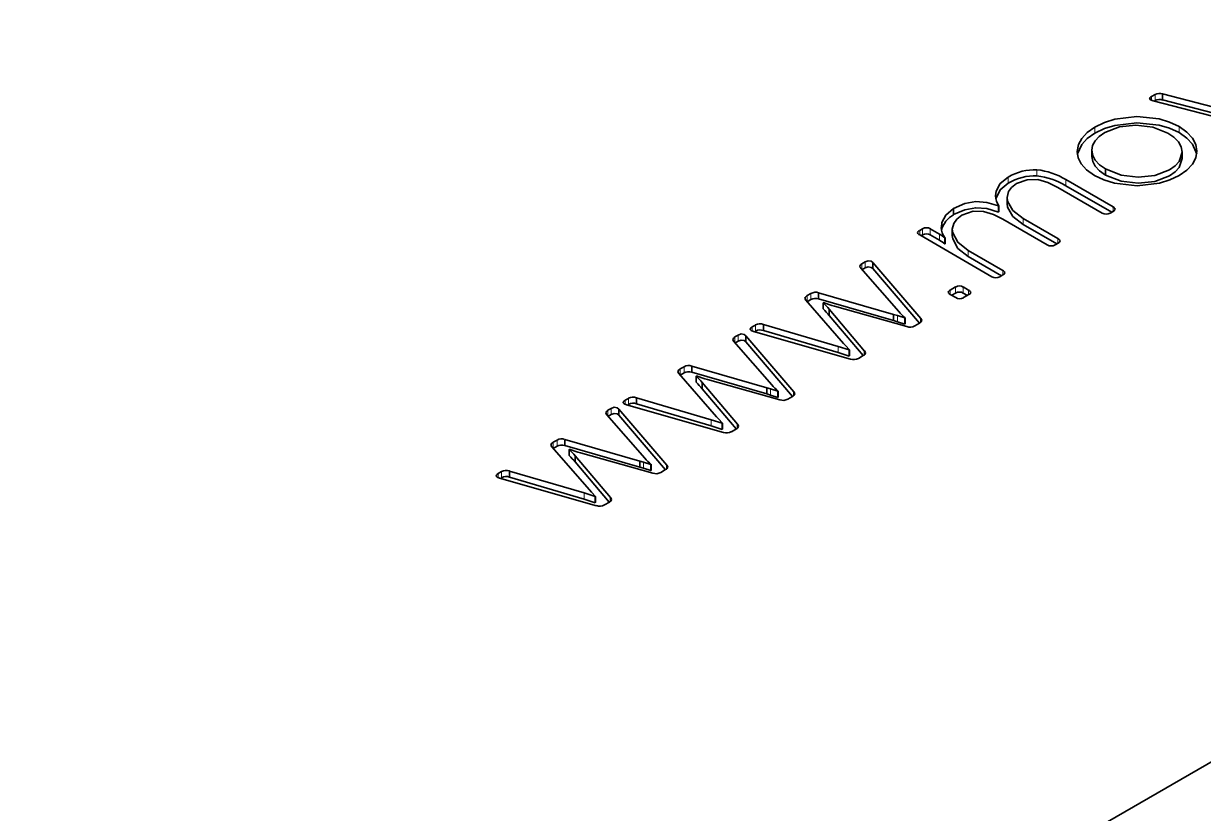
# Model space of a CAD drawing. Extents: x -452 to 1254, y -592 to 756.
# Drawn here: x 703.91 to 719.63, y 382.83 to 393.36 of the extents above; entities that cross this region are included whole.
import ezdxf

# ---------------------------------------------------------------- set-up
doc = ezdxf.new("R2010")
doc.units = 0

msp = doc.modelspace()

# ---------------------------------------------------------------- linework, layer by layer
at = {"color": 7, "lineweight": 35}
msp.add_line((627.083, 330.028), (828.162, 446.121), dxfattribs=at)
at = {"color": 7, "lineweight": 35, "ltscale": 0.001349}
msp.add_line((718.937, 392.385), (718.984, 392.411), dxfattribs=at)
at = {"color": 7, "lineweight": 13, "ltscale": 0.001297}
msp.add_line((718.937, 392.385), (718.937, 392.333), dxfattribs=at)
at = {"color": 7, "lineweight": 35, "ltscale": 0.034555}
msp.add_line((720.297, 391.982), (718.958, 392.326), dxfattribs=at)
at = {"color": 7, "lineweight": 35, "ltscale": 0.00037531}
msp.add_line((718.971, 392.322), (718.984, 392.33), dxfattribs=at)
at = {"color": 7, "lineweight": 13, "ltscale": 0.002042}
for p, q in [((718.984, 392.411), (718.984, 392.33)), ((718.182, 391.978), (718.182, 391.897)), ((719.303, 391.984), (719.303, 391.903)), ((717.409, 391.407), (717.409, 391.325)), ((717.026, 391.311), (717.026, 391.229)), ((717.226, 390.759), (717.226, 390.677)), ((715.885, 390.622), (715.885, 390.541)), ((716.491, 390.334), (716.491, 390.253)), ((715.077, 390.156), (715.077, 390.075)), ((715.122, 390.182), (715.122, 390.1)), ((716.427, 389.846), (716.427, 389.764)), ((714.348, 389.731), (714.348, 389.649)), ((715.552, 389.465), (715.552, 389.383)), ((713.386, 389.18), (713.386, 389.098)), ((714.763, 389.054), (714.763, 388.973)), ((713.861, 388.488), (713.861, 388.406)), ((711.739, 388.229), (711.739, 388.147)), ((713.071, 388.078), (713.071, 387.996)), ((710.965, 387.777), (710.965, 387.695)), ((710.278, 387.386), (710.278, 387.304)), ((711.379, 387.101), (711.379, 387.019))]:
    msp.add_line(p, q, dxfattribs=at)
at = {"color": 7, "lineweight": 35, "ltscale": 0.026453}
for p, q in [((719.084, 392.42), (720.108, 392.155)), ((719.084, 392.339), (720.108, 392.073))]:
    msp.add_line(p, q, dxfattribs=at)
at = {"color": 7, "lineweight": 35, "ltscale": 0.002042}
for p, q in [((719.084, 392.42), (719.084, 392.339)), ((718.141, 391.668), (718.141, 391.586)), ((719.343, 391.642), (719.343, 391.56)), ((718.323, 391.419), (718.323, 391.337)), ((717.013, 391.04), (717.013, 390.958)), ((716.901, 390.929), (716.901, 390.848)), ((716.282, 390.615), (716.282, 390.533)), ((716.18, 390.501), (716.18, 390.419)), ((714.561, 389.635), (714.561, 389.553)), ((714.642, 389.549), (714.642, 389.467)), ((714.914, 389.009), (714.914, 388.927)), ((712.074, 388.371), (712.074, 388.289)), ((713.809, 388.504), (713.809, 388.422)), ((711.178, 387.681), (711.178, 387.6)), ((711.258, 387.595), (711.258, 387.514)), ((712.27, 387.483), (712.27, 387.401)), ((711.53, 387.056), (711.53, 386.974))]:
    msp.add_line(p, q, dxfattribs=at)
at = {"color": 7, "lineweight": 35, "ltscale": 0.018101}
msp.add_line((717.796, 391.277), (718.423, 390.915), dxfattribs=at)
at = {"color": 7, "lineweight": 13, "ltscale": 0.002041}
for p, q in [((717.796, 391.277), (717.796, 391.195)), ((715.989, 390.621), (715.989, 390.54)), ((716.112, 390.55), (716.112, 390.468)), ((716.325, 389.846), (716.325, 389.764)), ((714.399, 389.76), (714.399, 389.678)), ((713.662, 389.339), (713.662, 389.257)), ((713.43, 389.205), (713.43, 389.124)), ((712.657, 388.754), (712.657, 388.672)), ((712.708, 388.783), (712.708, 388.702)), ((711.97, 388.362), (711.97, 388.281)), ((711.694, 388.203), (711.694, 388.121)), ((711.016, 387.806), (711.016, 387.725)), ((712.169, 387.511), (712.169, 387.43))]:
    msp.add_line(p, q, dxfattribs=at)
at = {"color": 7, "lineweight": 35, "ltscale": 0.017593}
msp.add_line((717.796, 391.195), (718.405, 390.843), dxfattribs=at)
at = {"color": 7, "lineweight": 35, "ltscale": 0.017061}
for p, q in [((718.278, 390.831), (717.687, 391.172)), ((717.545, 390.408), (716.954, 390.749))]:
    msp.add_line(p, q, dxfattribs=at)
at = {"color": 7, "lineweight": 35, "ltscale": 0.002041}
for p, q in [((716.299, 390.891), (716.299, 390.81)), ((716.896, 390.927), (716.896, 390.845)), ((716.185, 390.504), (716.185, 390.422)), ((715.224, 390.172), (715.224, 390.091)), ((714.501, 389.77), (714.501, 389.688)), ((715.5, 389.48), (715.5, 389.399)), ((713.766, 389.348), (713.766, 389.266)), ((715.649, 389.434), (715.649, 389.352)), ((715.653, 389.436), (715.653, 389.354)), ((713.532, 389.195), (713.532, 389.114)), ((714.909, 389.007), (714.909, 388.925)), ((712.81, 388.793), (712.81, 388.711)), ((712.869, 388.658), (712.869, 388.576)), ((712.95, 388.572), (712.95, 388.491)), ((713.957, 388.457), (713.957, 388.375)), ((713.961, 388.459), (713.961, 388.378)), ((711.84, 388.219), (711.84, 388.137)), ((713.218, 388.03), (713.218, 387.948)), ((713.222, 388.032), (713.222, 387.951)), ((711.118, 387.816), (711.118, 387.735)), ((712.117, 387.527), (712.117, 387.445)), ((712.266, 387.48), (712.266, 387.399)), ((710.382, 387.394), (710.382, 387.312)), ((711.526, 387.053), (711.526, 386.972))]:
    msp.add_line(p, q, dxfattribs=at)
at = {"color": 7, "lineweight": 35, "ltscale": 0.000126806}
for p, q in [((716.896, 390.927), (716.901, 390.929)), ((716.18, 390.501), (716.185, 390.504))]:
    msp.add_line(p, q, dxfattribs=at)
at = {"color": 7, "lineweight": 13, "ltscale": 0.001533}
for p, q in [((718.423, 390.915), (718.423, 390.853)), ((715.847, 390.6), (715.847, 390.539)), ((716.954, 390.067), (716.954, 390.005))]:
    msp.add_line(p, q, dxfattribs=at)
at = {"color": 7, "lineweight": 35, "ltscale": 0.000126427}
msp.add_line((716.896, 390.845), (716.901, 390.848), dxfattribs=at)
at = {"color": 7, "lineweight": 35, "ltscale": 0.013375}
for p, q in [((717.226, 390.759), (717.689, 390.491)), ((716.491, 390.334), (716.954, 390.067))]:
    msp.add_line(p, q, dxfattribs=at)
at = {"color": 7, "lineweight": 35, "ltscale": 0.001103}
msp.add_line((718.423, 390.853), (718.384, 390.831), dxfattribs=at)
at = {"color": 7, "lineweight": 35, "ltscale": 0.001105}
msp.add_line((715.847, 390.6), (715.885, 390.622), dxfattribs=at)
at = {"color": 7, "lineweight": 35, "ltscale": 0.003559}
for p, q in [((715.989, 390.621), (716.112, 390.55)), ((715.989, 390.54), (716.112, 390.468))]:
    msp.add_line(p, q, dxfattribs=at)
at = {"color": 7, "lineweight": 35, "ltscale": 0.012866}
msp.add_line((717.226, 390.677), (717.672, 390.42), dxfattribs=at)
at = {"color": 7, "lineweight": 35, "ltscale": 0.027792}
msp.add_line((716.81, 389.983), (715.847, 390.539), dxfattribs=at)
at = {"color": 7, "lineweight": 35, "ltscale": 0.000595423}
msp.add_line((715.864, 390.529), (715.885, 390.541), dxfattribs=at)
at = {"color": 7, "lineweight": 35, "ltscale": 0.000127189}
msp.add_line((716.18, 390.419), (716.185, 390.422), dxfattribs=at)
at = {"color": 7, "lineweight": 35, "ltscale": 0.001161}
msp.add_line((717.691, 390.431), (717.651, 390.408), dxfattribs=at)
at = {"color": 7, "lineweight": 13, "ltscale": 0.001534}
msp.add_line((717.689, 390.491), (717.689, 390.43), dxfattribs=at)
at = {"color": 7, "lineweight": 35, "ltscale": 0.012867}
msp.add_line((716.491, 390.253), (716.936, 389.995), dxfattribs=at)
at = {"color": 7, "lineweight": 35, "ltscale": 0.019187}
msp.add_line((715.57, 389.521), (715.062, 390.096), dxfattribs=at)
at = {"color": 7, "lineweight": 35, "ltscale": 0.001287}
for p, q in [((715.077, 390.156), (715.122, 390.182)), ((715.077, 390.075), (715.122, 390.1)), ((713.386, 389.098), (713.43, 389.124)), ((711.694, 388.203), (711.739, 388.229)), ((710.234, 387.36), (710.278, 387.386))]:
    msp.add_line(p, q, dxfattribs=at)
at = {"color": 7, "lineweight": 35, "ltscale": 0.024536}
for p, q in [((715.224, 390.172), (715.862, 389.426)), ((713.532, 389.195), (714.17, 388.45)), ((711.84, 388.219), (712.478, 387.473))]:
    msp.add_line(p, q, dxfattribs=at)
at = {"color": 7, "lineweight": 35, "ltscale": 0.023872}
for p, q in [((715.224, 390.091), (715.844, 389.365)), ((713.532, 389.114), (714.153, 388.388))]:
    msp.add_line(p, q, dxfattribs=at)
at = {"color": 7, "lineweight": 35, "ltscale": 0.001166}
msp.add_line((716.956, 390.007), (716.916, 389.983), dxfattribs=at)
at = {"color": 7, "lineweight": 35, "ltscale": 0.002025}
msp.add_line((716.255, 389.805), (716.325, 389.846), dxfattribs=at)
at = {"color": 7, "lineweight": 13, "ltscale": 0.00147}
msp.add_line((716.255, 389.805), (716.255, 389.747), dxfattribs=at)
at = {"color": 7, "lineweight": 35, "ltscale": 0.00209}
msp.add_line((716.427, 389.846), (716.499, 389.804), dxfattribs=at)
at = {"color": 7, "lineweight": 13, "ltscale": 0.001532}
msp.add_line((716.499, 389.804), (716.499, 389.743), dxfattribs=at)
at = {"color": 7, "lineweight": 35, "ltscale": 0.019104}
for p, q in [((714.833, 389.095), (714.331, 389.671)), ((711.449, 387.142), (710.948, 387.718))]:
    msp.add_line(p, q, dxfattribs=at)
at = {"color": 7, "lineweight": 35, "ltscale": 0.001469}
for p, q in [((714.348, 389.731), (714.399, 389.76)), ((712.657, 388.754), (712.708, 388.783)), ((712.657, 388.672), (712.708, 388.702)), ((710.965, 387.777), (711.016, 387.806))]:
    msp.add_line(p, q, dxfattribs=at)
at = {"color": 7, "lineweight": 35, "ltscale": 0.00147}
for p, q in [((714.348, 389.649), (714.399, 389.678)), ((710.965, 387.695), (711.016, 387.725))]:
    msp.add_line(p, q, dxfattribs=at)
at = {"color": 7, "lineweight": 35, "ltscale": 0.025997}
for p, q in [((714.501, 389.77), (715.5, 389.48)), ((714.501, 389.688), (715.5, 389.399)), ((712.81, 388.793), (713.809, 388.504)), ((712.81, 388.711), (713.809, 388.422)), ((711.118, 387.816), (712.117, 387.527)), ((711.118, 387.735), (712.117, 387.445))]:
    msp.add_line(p, q, dxfattribs=at)
at = {"color": 7, "lineweight": 35, "ltscale": 0.000118293}
msp.add_line((714.565, 389.637), (714.561, 389.635), dxfattribs=at)
at = {"color": 7, "lineweight": 35, "ltscale": 0.002088}
msp.add_line((716.327, 389.705), (716.255, 389.747), dxfattribs=at)
at = {"color": 7, "lineweight": 35, "ltscale": 0.001454}
msp.add_line((716.275, 389.735), (716.325, 389.764), dxfattribs=at)
at = {"color": 7, "lineweight": 35, "ltscale": 0.001581}
msp.add_line((716.427, 389.764), (716.482, 389.733), dxfattribs=at)
at = {"color": 7, "lineweight": 35, "ltscale": 0.002026}
msp.add_line((716.501, 389.744), (716.431, 389.704), dxfattribs=at)
at = {"color": 7, "lineweight": 35, "ltscale": 0.018193}
for p, q in [((714.642, 389.549), (715.111, 388.993)), ((711.258, 387.595), (711.728, 387.04))]:
    msp.add_line(p, q, dxfattribs=at)
at = {"color": 7, "lineweight": 35, "ltscale": 0.017528}
for p, q in [((714.642, 389.467), (715.094, 388.932)), ((711.258, 387.514), (711.711, 386.978))]:
    msp.add_line(p, q, dxfattribs=at)
at = {"color": 7, "lineweight": 35, "ltscale": 0.025049}
for p, q in [((715.677, 389.319), (714.712, 389.589)), ((713.985, 388.343), (713.02, 388.613)), ((712.293, 387.366), (711.328, 387.636))]:
    msp.add_line(p, q, dxfattribs=at)
at = {"color": 7, "lineweight": 35, "ltscale": 0.001362}
for p, q in [((715.5, 389.48), (715.552, 389.465)), ((715.5, 389.399), (715.552, 389.383)), ((713.809, 388.504), (713.861, 388.488)), ((713.809, 388.422), (713.861, 388.406)), ((712.117, 387.527), (712.169, 387.511)), ((712.117, 387.445), (712.169, 387.43))]:
    msp.add_line(p, q, dxfattribs=at)
at = {"color": 7, "lineweight": 35, "ltscale": 0.002536}
for p, q in [((715.552, 389.465), (715.649, 389.434)), ((715.552, 389.383), (715.649, 389.352)), ((713.861, 388.488), (713.957, 388.457)), ((713.861, 388.406), (713.957, 388.375)), ((712.169, 387.511), (712.266, 387.48)), ((712.169, 387.43), (712.266, 387.399))]:
    msp.add_line(p, q, dxfattribs=at)
at = {"color": 7, "lineweight": 35, "ltscale": 0.001286}
for p, q in [((713.617, 389.313), (713.662, 389.339)), ((713.386, 389.18), (713.43, 389.205)), ((711.694, 388.121), (711.739, 388.147))]:
    msp.add_line(p, q, dxfattribs=at)
at = {"color": 7, "lineweight": 13, "ltscale": 0.001367}
for p, q in [((713.617, 389.313), (713.617, 389.259)), ((711.926, 388.337), (711.926, 388.282)), ((710.234, 387.36), (710.234, 387.305))]:
    msp.add_line(p, q, dxfattribs=at)
at = {"color": 7, "lineweight": 35, "ltscale": 0.025976}
for p, q in [((713.766, 389.348), (714.763, 389.054)), ((713.766, 389.266), (714.763, 388.973)), ((712.074, 388.371), (713.071, 388.078)), ((712.074, 388.289), (713.071, 387.996)), ((710.382, 387.394), (711.379, 387.101)), ((710.382, 387.312), (711.379, 387.019))]:
    msp.add_line(p, q, dxfattribs=at)
at = {"color": 7, "lineweight": 35, "ltscale": 0.000119614}
for p, q in [((715.649, 389.434), (715.653, 389.436)), ((715.649, 389.352), (715.653, 389.354)), ((714.909, 388.925), (714.914, 388.927)), ((713.957, 388.457), (713.961, 388.459)), ((713.957, 388.375), (713.961, 388.378)), ((713.218, 388.03), (713.222, 388.032)), ((713.218, 387.948), (713.222, 387.951)), ((711.182, 387.684), (711.178, 387.681)), ((712.266, 387.399), (712.27, 387.401)), ((711.526, 386.972), (711.53, 386.974))]:
    msp.add_line(p, q, dxfattribs=at)
at = {"color": 7, "lineweight": 35, "ltscale": 0.001898}
for p, q in [((715.846, 389.366), (715.781, 389.328)), ((714.155, 388.389), (714.089, 388.351)), ((712.463, 387.413), (712.397, 387.375))]:
    msp.add_line(p, q, dxfattribs=at)
at = {"color": 7, "lineweight": 35, "ltscale": 0.001237}
for p, q in [((715.862, 389.426), (715.862, 389.377)), ((714.17, 388.45), (714.17, 388.4))]:
    msp.add_line(p, q, dxfattribs=at)
at = {"color": 7, "lineweight": 35, "ltscale": 0.033587}
for p, q in [((714.924, 388.885), (713.632, 389.253)), ((713.233, 387.908), (711.941, 388.277)), ((711.541, 386.932), (710.249, 387.3))]:
    msp.add_line(p, q, dxfattribs=at)
at = {"color": 7, "lineweight": 35, "ltscale": 0.000422815}
for p, q in [((713.647, 389.249), (713.662, 389.257)), ((711.956, 388.272), (711.97, 388.281)), ((710.264, 387.295), (710.278, 387.304))]:
    msp.add_line(p, q, dxfattribs=at)
at = {"color": 7, "lineweight": 35, "ltscale": 0.019188}
for p, q in [((713.879, 388.544), (713.371, 389.119)), ((712.187, 387.567), (711.679, 388.143))]:
    msp.add_line(p, q, dxfattribs=at)
at = {"color": 7, "lineweight": 35, "ltscale": 0.003857}
for p, q in [((714.763, 389.054), (714.909, 389.007)), ((713.071, 388.078), (713.218, 388.03)), ((713.071, 387.996), (713.218, 387.948)), ((711.379, 387.101), (711.526, 387.053))]:
    msp.add_line(p, q, dxfattribs=at)
at = {"color": 7, "lineweight": 35, "ltscale": 0.001006}
for p, q in [((714.859, 389.065), (714.833, 389.095)), ((713.168, 388.088), (713.141, 388.118))]:
    msp.add_line(p, q, dxfattribs=at)
at = {"color": 7, "lineweight": 35, "ltscale": 0.00194}
for p, q in [((714.914, 389.009), (714.859, 389.065)), ((711.53, 387.056), (711.476, 387.111))]:
    msp.add_line(p, q, dxfattribs=at)
at = {"color": 7, "lineweight": 35, "ltscale": 0.000119995}
for p, q in [((714.909, 389.007), (714.914, 389.009)), ((712.874, 388.66), (712.869, 388.658)), ((712.266, 387.48), (712.27, 387.483)), ((711.526, 387.053), (711.53, 387.056))]:
    msp.add_line(p, q, dxfattribs=at)
at = {"color": 7, "lineweight": 35, "ltscale": 0.001239}
for p, q in [((715.111, 388.993), (715.111, 388.943)), ((711.728, 387.04), (711.728, 386.99))]:
    msp.add_line(p, q, dxfattribs=at)
at = {"color": 7, "lineweight": 35, "ltscale": 0.003856}
for p, q in [((714.763, 388.973), (714.909, 388.925)), ((711.379, 387.019), (711.526, 386.972))]:
    msp.add_line(p, q, dxfattribs=at)
at = {"color": 7, "lineweight": 35, "ltscale": 0.001905}
for p, q in [((715.096, 388.933), (715.03, 388.895)), ((713.405, 387.956), (713.339, 387.918)), ((711.713, 386.979), (711.647, 386.941))]:
    msp.add_line(p, q, dxfattribs=at)
at = {"color": 7, "lineweight": 35, "ltscale": 0.019105}
msp.add_line((713.141, 388.118), (712.64, 388.695), dxfattribs=at)
at = {"color": 7, "lineweight": 35, "ltscale": 0.018192}
msp.add_line((712.95, 388.572), (713.42, 388.016), dxfattribs=at)
at = {"color": 7, "lineweight": 35, "ltscale": 0.001288}
msp.add_line((711.926, 388.337), (711.97, 388.362), dxfattribs=at)
at = {"color": 7, "lineweight": 35, "ltscale": 0.017529}
msp.add_line((712.95, 388.491), (713.403, 387.955), dxfattribs=at)
at = {"color": 7, "lineweight": 35, "ltscale": 0.023871}
msp.add_line((711.84, 388.137), (712.461, 387.411), dxfattribs=at)
at = {"color": 7, "lineweight": 35, "ltscale": 0.001941}
msp.add_line((713.222, 388.032), (713.168, 388.088), dxfattribs=at)
at = {"color": 7, "lineweight": 35, "ltscale": 0.00124}
msp.add_line((713.42, 388.016), (713.42, 387.967), dxfattribs=at)
at = {"color": 7, "lineweight": 35, "ltscale": 0.001238}
msp.add_line((712.478, 387.473), (712.478, 387.423), dxfattribs=at)
at = {"color": 7, "lineweight": 35, "ltscale": 0.001007}
msp.add_line((711.476, 387.111), (711.449, 387.142), dxfattribs=at)
at = {"color": 7, "lineweight": 35}
for points in [[(718.958, 392.326), (718.929, 392.336), (718.92, 392.342), (718.912, 392.352), (718.912, 392.357)], [(717.944, 391.651), (717.961, 391.743), (718.006, 391.827), (718.08, 391.907), (718.182, 391.978)], [(719.154, 391.898), (718.952, 391.977), (718.727, 392.004), (718.507, 391.979), (718.314, 391.905), (718.238, 391.852), (718.183, 391.792), (718.151, 391.731), (718.141, 391.668)], [(718.182, 391.978), (718.307, 392.038), (718.445, 392.081), (718.741, 392.117), (719.038, 392.086), (719.176, 392.044), (719.303, 391.984)], [(718.182, 391.897), (718.307, 391.956), (718.445, 391.999), (718.741, 392.035), (719.038, 392.004), (719.176, 391.963), (719.303, 391.903)], [(719.303, 391.984), (719.407, 391.911), (719.482, 391.829), (719.526, 391.744), (719.54, 391.657)], [(717.947, 391.61), (718.006, 391.746), (718.08, 391.825), (718.182, 391.897)], [(719.343, 391.642), (719.33, 391.714), (719.294, 391.78), (719.235, 391.842), (719.154, 391.898)], [(719.303, 391.903), (719.407, 391.829), (719.482, 391.748), (719.537, 391.615)], [(718.141, 391.668), (718.153, 391.6), (718.186, 391.535), (718.243, 391.474), (718.323, 391.419)], [(718.174, 391.333), (718.07, 391.406), (717.998, 391.486), (717.958, 391.567), (717.944, 391.651)], [(718.141, 391.586), (718.153, 391.518), (718.186, 391.454), (718.243, 391.393), (718.323, 391.337)], [(718.323, 391.419), (718.529, 391.338), (718.756, 391.31), (718.979, 391.333), (719.175, 391.407), (719.249, 391.46), (719.302, 391.52), (719.343, 391.642)], [(718.323, 391.337), (718.529, 391.256), (718.756, 391.228), (718.979, 391.251), (719.175, 391.326), (719.249, 391.379), (719.302, 391.438), (719.343, 391.56)], [(719.54, 391.657), (719.525, 391.568), (719.481, 391.484), (719.407, 391.405), (719.305, 391.333)], [(716.859, 391.06), (716.868, 391.124), (716.92, 391.224), (717.026, 391.311)], [(716.863, 391.019), (716.92, 391.142), (717.026, 391.229)], [(717.139, 391.224), (717.071, 391.174), (717.03, 391.117), (717.013, 391.04)], [(717.687, 391.172), (717.555, 391.239), (717.42, 391.277), (717.281, 391.276), (717.139, 391.224)], [(719.305, 391.333), (719.18, 391.274), (719.042, 391.23), (718.743, 391.195), (718.443, 391.229), (718.302, 391.272), (718.174, 391.333)], [(717.013, 391.04), (717.019, 390.992), (717.089, 390.867), (717.226, 390.759)], [(716.136, 390.641), (716.144, 390.704), (716.197, 390.805), (716.299, 390.891)], [(716.299, 390.891), (716.447, 390.957), (716.594, 390.984), (716.742, 390.973), (716.896, 390.927)], [(716.299, 390.81), (716.447, 390.876), (716.594, 390.902), (716.742, 390.891), (716.896, 390.845)], [(717.013, 390.958), (717.019, 390.911), (717.089, 390.786), (717.226, 390.677)], [(716.409, 390.803), (716.343, 390.752), (716.3, 390.694), (716.282, 390.615)], [(716.954, 390.749), (716.831, 390.813), (716.699, 390.854), (716.559, 390.857), (716.409, 390.803)], [(716.282, 390.615), (716.288, 390.568), (716.357, 390.442), (716.491, 390.334)], [(716.282, 390.533), (716.288, 390.486), (716.357, 390.361), (716.491, 390.253)], [(715.122, 390.182), (715.16, 390.196), (715.202, 390.189), (715.224, 390.172)], [(715.122, 390.1), (715.16, 390.115), (715.202, 390.108), (715.224, 390.091)], [(713.43, 389.205), (713.468, 389.22), (713.51, 389.213), (713.532, 389.195)], [(713.632, 389.253), (713.603, 389.266), (713.594, 389.273), (713.59, 389.28), (713.59, 389.284)], [(713.43, 389.124), (713.468, 389.138), (713.51, 389.131), (713.532, 389.114)], [(711.739, 388.229), (711.776, 388.243), (711.818, 388.236), (711.84, 388.219)], [(711.941, 388.277), (711.911, 388.289), (711.903, 388.296), (711.899, 388.303), (711.898, 388.307)], [(711.739, 388.147), (711.776, 388.161), (711.818, 388.154), (711.84, 388.137)], [(710.249, 387.3), (710.219, 387.312), (710.211, 387.319), (710.207, 387.326), (710.206, 387.33)]]:
    msp.add_lwpolyline(points, dxfattribs=at)
for centre, radius, start, end in [((718.95, 392.345), 0.041, 108.7663, 163.4559), ((719.043, 392.307), 0.12, 70.1442, 119.344), ((719.043, 392.225), 0.12, 70.1442, 119.344), ((717.37, 390.761), 0.647, 86.553, 122.0099), ((717.31, 390.481), 0.932, 58.5879, 83.8932), ((717.37, 390.68), 0.647, 86.553, 122.0099), ((717.31, 390.399), 0.932, 58.5879, 83.8932), ((717.082, 391.059), 0.223, 179.7551, 215.5853), ((718.408, 390.874), 0.0426, 14.0998, 70.7427), ((718.408, 390.894), 0.0426, 289.2573, 345.9002), ((716.445, 390.53), 0.314, 117.5379, 167.0747), ((718.331, 390.915), 0.0992, 237.7273, 302.4521), ((715.861, 390.559), 0.0429, 109.1335, 165.5826), ((715.861, 390.58), 0.0429, 194.4174, 250.8665), ((715.936, 390.54), 0.0965, 56.6311, 121.7132), ((716.351, 390.64), 0.216, 179.7666, 219.3649), ((715.936, 390.459), 0.0965, 56.6311, 121.7132), ((715.959, 390.266), 0.323, 46.8054, 61.7196), ((715.959, 390.184), 0.323, 46.8054, 61.7196), ((717.598, 390.492), 0.0992, 237.7273, 302.4521), ((717.675, 390.449), 0.0435, 14.6496, 70.8595), ((717.678, 390.47), 0.0403, 289.3774, 346.3635), ((715.093, 390.113), 0.0449, 110.1957, 169.1963), ((715.088, 390.125), 0.0387, 185.1873, 228.8385), ((716.863, 390.067), 0.0988, 237.5606, 302.4393), ((716.939, 390.025), 0.0436, 14.658, 70.8511), ((716.943, 390.045), 0.04, 289.4136, 346.4794), ((714.46, 389.654), 0.122, 70.4762, 120.0629), ((716.268, 389.766), 0.0409, 109.2591, 165.9047), ((716.268, 389.786), 0.0409, 194.0953, 250.7409), ((716.376, 389.765), 0.0951, 57.7329, 122.4543), ((716.376, 389.684), 0.0951, 57.7329, 122.4543), ((716.485, 389.762), 0.0435, 14.6496, 70.8595), ((716.488, 389.783), 0.0403, 289.3774, 346.3635), ((714.364, 389.687), 0.0461, 109.9636, 168.5881), ((714.356, 389.699), 0.0365, 184.6464, 227.6898), ((714.46, 389.573), 0.122, 70.4762, 120.0629), ((713.533, 388.591), 1.465, 40.8458, 45.4556), ((715.076, 390.971), 1.428, 249.0557, 255.2476), ((716.38, 389.786), 0.0971, 236.8673, 301.4795), ((713.533, 388.509), 1.465, 40.8458, 45.4556), ((716.027, 389.884), 0.584, 218.5489, 230.1982), ((713.632, 389.27), 0.0451, 108.6987, 161.8435), ((713.722, 389.232), 0.124, 69.4936, 119.4401), ((715.72, 389.435), 0.124, 249.4936, 299.4401), ((715.831, 389.409), 0.0449, 290.1957, 349.1963), ((715.836, 389.397), 0.0387, 5.1873, 48.8385), ((713.402, 389.137), 0.0449, 110.1957, 169.1963), ((713.396, 389.149), 0.0387, 185.1873, 228.8385), ((713.722, 389.15), 0.124, 69.4936, 119.4401), ((715.086, 388.964), 0.0389, 5.2976, 48.9039), ((714.967, 389.01), 0.131, 251.0573, 298.9398), ((715.081, 388.975), 0.0447, 290.1518, 349.1738), ((712.673, 388.71), 0.0461, 109.9636, 168.5881), ((712.664, 388.722), 0.0365, 184.6464, 227.6898), ((712.769, 388.678), 0.122, 70.4762, 120.0629), ((712.769, 388.596), 0.122, 70.4762, 120.0629), ((711.842, 387.614), 1.465, 40.8458, 45.4556), ((711.842, 387.532), 1.465, 40.8458, 45.4556), ((713.384, 389.994), 1.428, 249.0557, 255.2476), ((714.335, 388.908), 0.584, 218.5489, 230.1982), ((712.031, 388.255), 0.124, 69.4936, 119.4401), ((714.139, 388.432), 0.0449, 290.1957, 349.1963), ((714.144, 388.42), 0.0387, 5.1873, 48.8385), ((711.71, 388.16), 0.0449, 110.1957, 169.1963), ((711.94, 388.293), 0.0451, 108.6987, 161.8435), ((712.031, 388.173), 0.124, 69.4936, 119.4401), ((714.029, 388.459), 0.124, 249.4936, 299.4401), ((711.704, 388.172), 0.0387, 185.1873, 228.8385), ((713.275, 388.033), 0.131, 251.0573, 298.9398), ((713.389, 387.999), 0.0447, 290.1518, 349.1738), ((713.394, 387.987), 0.0389, 5.2976, 48.9039), ((710.981, 387.733), 0.0461, 109.9636, 168.5881), ((710.973, 387.745), 0.0365, 184.6464, 227.6898), ((711.077, 387.701), 0.122, 70.4762, 120.0629), ((711.077, 387.619), 0.122, 70.4762, 120.0629), ((710.15, 386.637), 1.465, 40.8458, 45.4556), ((710.15, 386.556), 1.465, 40.8458, 45.4556), ((711.692, 389.017), 1.428, 249.0557, 255.2476), ((712.643, 387.931), 0.584, 218.5489, 230.1982), ((712.447, 387.455), 0.0449, 290.1957, 349.1963), ((712.453, 387.443), 0.0387, 5.1873, 48.8385), ((710.249, 387.316), 0.0451, 108.6987, 161.8435), ((710.339, 387.278), 0.124, 69.4936, 119.4401), ((710.339, 387.196), 0.124, 69.4936, 119.4401), ((712.337, 387.482), 0.124, 249.4936, 299.4401), ((711.697, 387.022), 0.0447, 290.1518, 349.1738), ((711.702, 387.01), 0.0389, 5.2976, 48.9039), ((711.584, 387.056), 0.131, 251.0573, 298.9398)]:
    msp.add_arc(centre, radius, start, end, dxfattribs=at)

doc.saveas('drawing.dxf')
